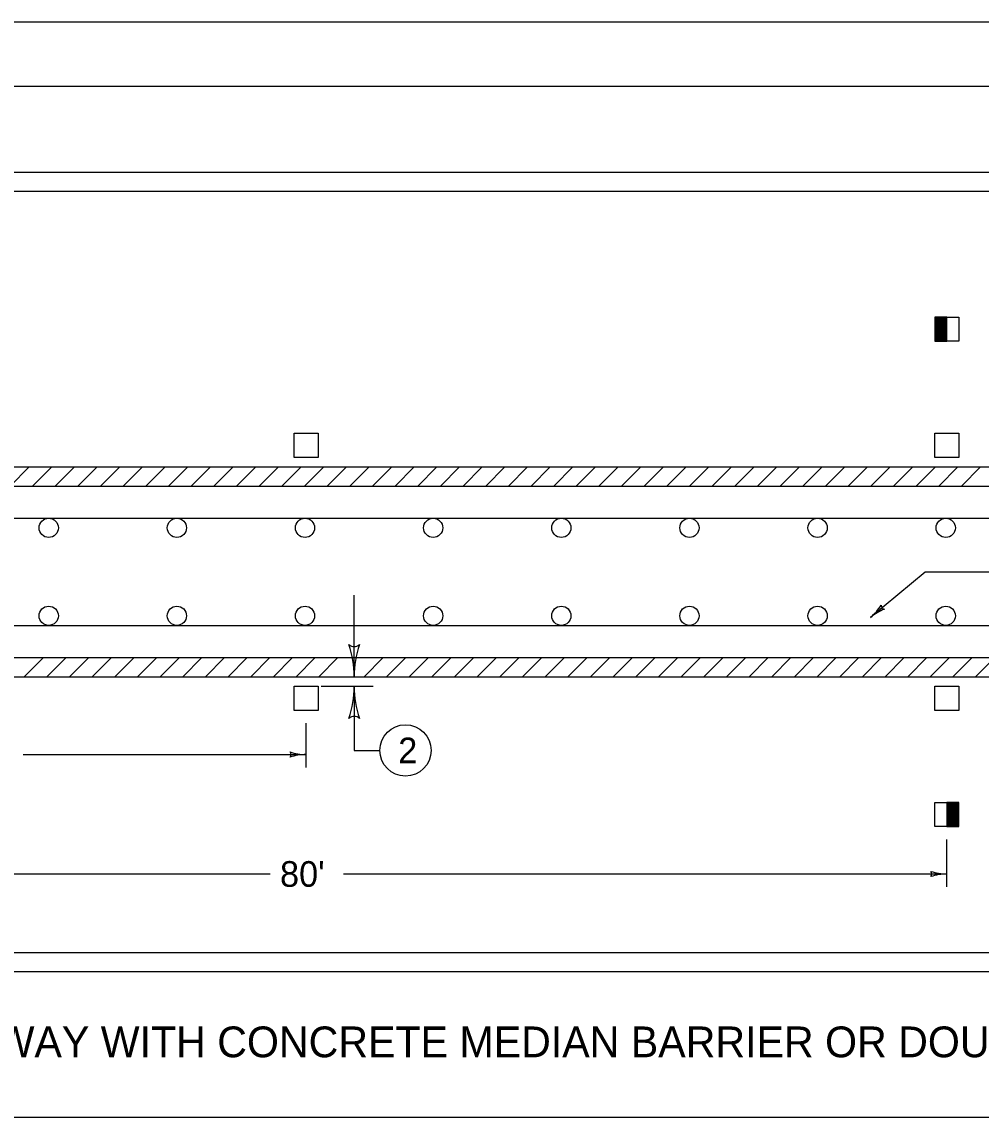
# Model space of a CAD drawing. Extents: x 1000 to 1036.3, y 1000 to 1022.
# Drawn here: x 1014.63 to 1022.11, y 1013.46 to 1022 of the extents above; entities that cross this region are included whole.
import ezdxf

# ---------------------------------------------------------------- set-up
doc = ezdxf.new("R2010")
doc.units = 0
doc.layers.add('Level 1', color=7, linetype='Continuous')
doc.layers.add('Level 10', color=7, linetype='Continuous')

msp = doc.modelspace()

# ---------------------------------------------------------------- linework, layer by layer
at = {"layer": 'Level 1'}
for p, q in [((1021.845, 1019.6975), (1021.7513, 1019.6975)), ((1021.7513, 1019.6975), (1021.7513, 1019.51)), ((1021.755, 1019.51), (1021.755, 1019.6975)), ((1021.76, 1019.51), (1021.76, 1019.6975)), ((1021.765, 1019.51), (1021.765, 1019.6975)), ((1021.77, 1019.51), (1021.77, 1019.6975)), ((1021.775, 1019.51), (1021.775, 1019.6975)), ((1021.78, 1019.51), (1021.78, 1019.6975)), ((1021.785, 1019.51), (1021.785, 1019.6975)), ((1021.79, 1019.51), (1021.79, 1019.6975)), ((1021.795, 1019.51), (1021.795, 1019.6975)), ((1021.8, 1019.51), (1021.8, 1019.6975)), ((1021.805, 1019.51), (1021.805, 1019.6975)), ((1021.81, 1019.51), (1021.81, 1019.6975)), ((1021.815, 1019.51), (1021.815, 1019.6975)), ((1021.82, 1019.51), (1021.82, 1019.6975)), ((1021.825, 1019.51), (1021.825, 1019.6975)), ((1021.83, 1019.51), (1021.83, 1019.6975)), ((1021.835, 1019.51), (1021.835, 1019.6975)), ((1021.84, 1019.51), (1021.84, 1019.6975)), ((1021.845, 1019.6975), (1021.9388, 1019.6975)), ((1021.845, 1019.51), (1021.845, 1019.6975)), ((1021.9388, 1019.6975), (1021.9388, 1019.51)), ((1021.7513, 1019.51), (1021.845, 1019.51)), ((1021.9388, 1019.51), (1021.845, 1019.51)), ((1014.5348, 1018.3788), (1014.6848, 1018.5288)), ((1014.7115, 1018.3788), (1014.8615, 1018.5288)), ((1014.8883, 1018.3788), (1015.0383, 1018.5288)), ((1015.0651, 1018.3788), (1015.2151, 1018.5288)), ((1015.2418, 1018.3788), (1015.3918, 1018.5288)), ((1015.4186, 1018.3788), (1015.5686, 1018.5288)), ((1015.5954, 1018.3788), (1015.7454, 1018.5288)), ((1015.7722, 1018.3788), (1015.9222, 1018.5288)), ((1015.9489, 1018.3788), (1016.0989, 1018.5288)), ((1016.1258, 1018.3788), (1016.2758, 1018.5288)), ((1016.3025, 1018.3788), (1016.4525, 1018.5288)), ((1016.4793, 1018.3788), (1016.6293, 1018.5288)), ((1016.6561, 1018.3788), (1016.8061, 1018.5288)), ((1016.8328, 1018.3788), (1016.9828, 1018.5288)), ((1017.0096, 1018.3788), (1017.1596, 1018.5288)), ((1017.1864, 1018.3788), (1017.3364, 1018.5288)), ((1017.3632, 1018.3788), (1017.5132, 1018.5288)), ((1017.5399, 1018.3788), (1017.6899, 1018.5288)), ((1017.7168, 1018.3788), (1017.8668, 1018.5288)), ((1017.8935, 1018.3788), (1018.0435, 1018.5288)), ((1018.0703, 1018.3788), (1018.2203, 1018.5288)), ((1018.2471, 1018.3788), (1018.3971, 1018.5288)), ((1018.4238, 1018.3788), (1018.5738, 1018.5288)), ((1018.6006, 1018.3788), (1018.7506, 1018.5288)), ((1018.7774, 1018.3788), (1018.9274, 1018.5288)), ((1018.9542, 1018.3788), (1019.1042, 1018.5288)), ((1019.1309, 1018.3788), (1019.2809, 1018.5288)), ((1019.3078, 1018.3788), (1019.4578, 1018.5288)), ((1019.4845, 1018.3788), (1019.6345, 1018.5288)), ((1019.6613, 1018.3788), (1019.8113, 1018.5288)), ((1019.838, 1018.3788), (1019.988, 1018.5288)), ((1020.0148, 1018.3788), (1020.1648, 1018.5288)), ((1020.1916, 1018.3788), (1020.3416, 1018.5288)), ((1020.3683, 1018.3788), (1020.5183, 1018.5288)), ((1020.5452, 1018.3788), (1020.6952, 1018.5288)), ((1020.7219, 1018.3788), (1020.8719, 1018.5288)), ((1020.8987, 1018.3788), (1021.0487, 1018.5288)), ((1021.0755, 1018.3788), (1021.2255, 1018.5288)), ((1021.2523, 1018.3788), (1021.4023, 1018.5288)), ((1021.429, 1018.3788), (1021.579, 1018.5288)), ((1021.6058, 1018.3788), (1021.7558, 1018.5288)), ((1021.7826, 1018.3788), (1021.9326, 1018.5288)), ((1021.9593, 1018.3788), (1022.1093, 1018.5288)), ((1014.6456, 1016.8929), (1014.7956, 1017.0429)), ((1014.8223, 1016.8929), (1014.9723, 1017.0429)), ((1014.9992, 1016.8929), (1015.1492, 1017.0429)), ((1015.1759, 1016.8929), (1015.3259, 1017.0429)), ((1015.3527, 1016.8929), (1015.5027, 1017.0429)), ((1015.5295, 1016.8929), (1015.6795, 1017.0429)), ((1015.7063, 1016.8929), (1015.8563, 1017.0429)), ((1015.883, 1016.8929), (1016.033, 1017.0429)), ((1016.0598, 1016.8929), (1016.2098, 1017.0429)), ((1016.2366, 1016.8929), (1016.3866, 1017.0429)), ((1016.4133, 1016.8929), (1016.5633, 1017.0429)), ((1016.5902, 1016.8929), (1016.7402, 1017.0429)), ((1016.7669, 1016.8929), (1016.9169, 1017.0429)), ((1016.9437, 1016.8929), (1017.0937, 1017.0429)), ((1017.2973, 1016.8929), (1017.4473, 1017.0429)), ((1017.474, 1016.8929), (1017.624, 1017.0429)), ((1017.6508, 1016.8929), (1017.8008, 1017.0429)), ((1017.8276, 1016.8929), (1017.9776, 1017.0429)), ((1018.0043, 1016.8929), (1018.1543, 1017.0429)), ((1018.1812, 1016.8929), (1018.3312, 1017.0429)), ((1018.3579, 1016.8929), (1018.5079, 1017.0429)), ((1018.5347, 1016.8929), (1018.6847, 1017.0429)), ((1018.7115, 1016.8929), (1018.8615, 1017.0429)), ((1018.8883, 1016.8929), (1019.0383, 1017.0429)), ((1019.065, 1016.8929), (1019.215, 1017.0429)), ((1019.2418, 1016.8929), (1019.3918, 1017.0429)), ((1019.4186, 1016.8929), (1019.5686, 1017.0429)), ((1019.5953, 1016.8929), (1019.7453, 1017.0429)), ((1019.7721, 1016.8929), (1019.9221, 1017.0429)), ((1019.9489, 1016.8929), (1020.0989, 1017.0429)), ((1020.1257, 1016.8929), (1020.2757, 1017.0429)), ((1020.3024, 1016.8929), (1020.4524, 1017.0429)), ((1020.4793, 1016.8929), (1020.6293, 1017.0429)), ((1020.656, 1016.8929), (1020.806, 1017.0429)), ((1020.8328, 1016.8929), (1020.9828, 1017.0429)), ((1021.0096, 1016.8929), (1021.1596, 1017.0429)), ((1021.1863, 1016.8929), (1021.3363, 1017.0429)), ((1021.3631, 1016.8929), (1021.5131, 1017.0429)), ((1021.5399, 1016.8929), (1021.6899, 1017.0429)), ((1021.7167, 1016.8929), (1021.8667, 1017.0429)), ((1021.8934, 1016.8929), (1022.0434, 1017.0429)), ((1022.0703, 1016.8929), (1022.2203, 1017.0429)), ((1016.845, 1016.1854), (1016.845, 1016.5304)), ((1014.6363, 1016.2854), (1016.845, 1016.2854)), ((1021.7513, 1015.7242), (1021.7513, 1015.9117)), ((1021.7513, 1015.9117), (1021.845, 1015.9117)), ((1021.9388, 1015.9117), (1021.845, 1015.9117)), ((1021.845, 1015.9117), (1021.845, 1015.7242)), ((1021.85, 1015.9117), (1021.85, 1015.7242)), ((1021.855, 1015.9117), (1021.855, 1015.7242)), ((1021.86, 1015.9117), (1021.86, 1015.7242)), ((1021.865, 1015.9117), (1021.865, 1015.7242)), ((1021.87, 1015.9117), (1021.87, 1015.7242)), ((1021.875, 1015.9117), (1021.875, 1015.7242)), ((1021.88, 1015.9117), (1021.88, 1015.7242)), ((1021.885, 1015.9117), (1021.885, 1015.7242)), ((1021.89, 1015.9117), (1021.89, 1015.7242)), ((1021.895, 1015.9117), (1021.895, 1015.7242)), ((1021.9, 1015.9117), (1021.9, 1015.7242)), ((1021.905, 1015.9117), (1021.905, 1015.7242)), ((1021.91, 1015.9117), (1021.91, 1015.7242)), ((1021.915, 1015.9117), (1021.915, 1015.7242)), ((1021.92, 1015.9117), (1021.92, 1015.7242)), ((1021.925, 1015.9117), (1021.925, 1015.7242)), ((1021.93, 1015.9117), (1021.93, 1015.7242)), ((1021.935, 1015.9117), (1021.935, 1015.7242)), ((1021.9388, 1015.7242), (1021.9388, 1015.9117)), ((1021.845, 1015.7242), (1021.7513, 1015.7242)), ((1021.845, 1015.7242), (1021.9388, 1015.7242)), ((1021.845, 1015.2542), (1021.845, 1015.6242)), ((1011.845, 1015.3542), (1016.5646, 1015.3542)), ((1017.1365, 1015.3542), (1021.845, 1015.3542)), ((1007, 1013.458), (1035.5, 1013.458))]:
    msp.add_line(p, q, dxfattribs=at)
for points in [[(1007.762, 1020.8288), (1034.762, 1020.8288)], [(1007.762, 1020.6788), (1034.762, 1020.6788)], [(1007.762, 1018.5288), (1034.762, 1018.5288)], [(1007.762, 1018.3788), (1034.762, 1018.3788)], [(1007.762, 1018.1288), (1034.337, 1018.1288)], [(1022.2313, 1017.7077), (1021.6758, 1017.7077), (1021.2498, 1017.3556)], [(1017.2211, 1016.8929), (1017.2211, 1017.5301)], [(1007.762, 1017.2929), (1034.3, 1017.2929)], [(1007.762, 1017.0429), (1034.762, 1017.0429)], [(1007.762, 1016.8929), (1034.762, 1016.8929)], [(1016.9638, 1016.8179), (1017.3694, 1016.8179)], [(1017.2211, 1016.8179), (1017.2211, 1016.3179), (1017.4211, 1016.3179)], [(1007.762, 1014.7429), (1034.762, 1014.7429)], [(1007.762, 1014.5929), (1034.762, 1014.5929)]]:
    msp.add_lwpolyline(points, dxfattribs=at)
for points in [[(1016.7513, 1018.7913), (1016.9388, 1018.7913), (1016.9388, 1018.6038), (1016.7513, 1018.6038)], [(1021.7513, 1018.7913), (1021.9388, 1018.7913), (1021.9388, 1018.6038), (1021.7513, 1018.6038)], [(1016.7513, 1016.8179), (1016.9388, 1016.8179), (1016.9388, 1016.6304), (1016.7513, 1016.6304)], [(1021.7513, 1016.8179), (1021.9388, 1016.8179), (1021.9388, 1016.6304), (1021.7513, 1016.6304)]]:
    msp.add_lwpolyline(points, close=True, dxfattribs=at)
for centre, radius in [((1014.837, 1018.0538), 0.075), ((1015.837, 1018.0538), 0.075), ((1016.837, 1018.0538), 0.075), ((1017.837, 1018.0538), 0.075), ((1018.837, 1018.0538), 0.075), ((1019.837, 1018.0538), 0.075), ((1020.837, 1018.0538), 0.075), ((1021.837, 1018.0538), 0.075), ((1014.837, 1017.3679), 0.075), ((1015.837, 1017.3679), 0.075), ((1016.837, 1017.3679), 0.075), ((1017.837, 1017.3679), 0.075), ((1018.837, 1017.3679), 0.075), ((1019.837, 1017.3679), 0.075), ((1020.837, 1017.3679), 0.075), ((1021.837, 1017.3679), 0.075), ((1017.6211, 1016.3179), 0.2)]:
    msp.add_circle(centre, radius, dxfattribs=at)
for centre, radius, start, end in [((1021.001, 1017.6567), 0.3906, 309.57878, 328.24757), ((1021.3643, 1017.4502), 0.0312, 178.35338, 260.47008), ((1021.001, 1017.6567), 0.3906, 309.56656, 309.57878), ((1021.4987, 1017.0545), 0.3906, 110.92594, 129.57267), ((1017.2212, 1017.19), 0.0625, 228.7746, 310.89129), ((1016.4398, 1016.8929), 0.7812, 0, 18.66878), ((1018.0023, 1016.8929), 0.7812, 161.34716, 179.99389), ((1016.4398, 1016.8929), 0.7812, 359.98778, 0), ((1016.4398, 1016.8179), 0.7812, 341.34716, 359.99389), ((1018.0023, 1016.8179), 0.7812, 179.98778, 180), ((1018.0023, 1016.8179), 0.7812, 180, 198.66878), ((1017.221, 1016.5208), 0.0625, 48.7746, 130.89129), ((1016.6965, 1016.2855), 0.0312, 318.7746, 40.89129), ((1016.845, 1015.8948), 0.3906, 90, 108.66878), ((1016.845, 1016.676), 0.3906, 251.34716, 269.99389), ((1016.845, 1015.8948), 0.3906, 89.98778, 90), ((1021.6965, 1015.3542), 0.0312, 318.7746, 40.89129), ((1021.845, 1014.9635), 0.3906, 90, 108.66878), ((1021.845, 1015.7448), 0.3906, 251.34716, 269.99389), ((1021.845, 1014.9635), 0.3906, 89.98778, 90)]:
    msp.add_arc(centre, radius, start, end, dxfattribs=at)
at = {"layer": 'Level 10'}
for p, q in [((1000, 1022), (1036, 1022)), ((1007, 1021.5), (1035.5, 1021.5))]:
    msp.add_line(p, q, dxfattribs=at)

# ---------------------------------------------------------------- texts
at = {"layer": 'Level 1'}
for s, height, p in [('2', 0.2, (1017.5644, 1016.2179)), ("80'", 0.2, (1016.6418, 1015.2542)), ("ARRANGEMENT ''E'' (DIVIDED HIGHWAY WITH CONCRETE MEDIAN BARRIER OR DOUBLE FACED GUARDRAIL WITHIN 8' OF DRIVING LANE)", 0.24, (1008.9888, 1013.9247))]:
    msp.add_text(s, height=height, dxfattribs=at).set_placement(p)

doc.saveas('drawing.dxf')
